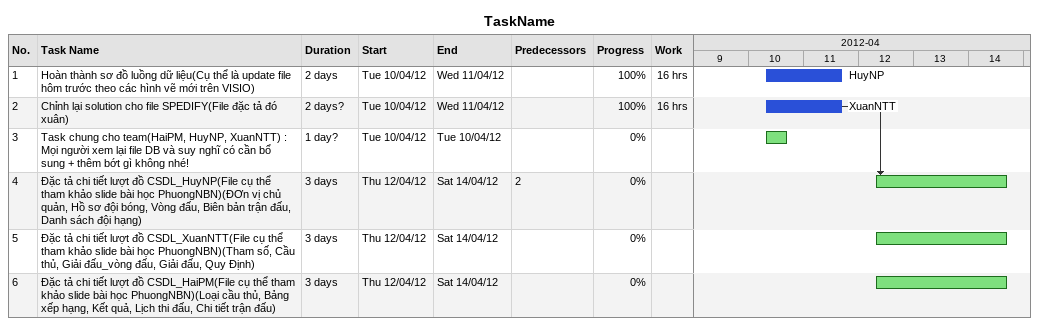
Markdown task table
TaskName

| ID | Task | Duration | Start | Finish | Predecessors | Resources | % complete | Work (h) |
|---|---|---|---|---|---|---|---|---|
| 1 | Hoàn thành sơ đồ luồng dữ liệu(Cụ thể là update file hôm trước theo các hình vẽ mới trên VISIO) | 2d | 2012-04-10 | 2012-04-11 |  | HuyNP | 100 | 16 |
| 2 | Chỉnh lại solution cho file SPEDIFY(File đặc tả đó xuân) | 2d? | 2012-04-10 | 2012-04-11 |  | XuanNTT | 100 | 16 |
| 3 | Task chung cho team(HaiPM, HuyNP, XuanNTT) : Mọi người xem lại file DB và suy nghĩ có cần bổ sung + thêm bớt gì không nhé! | 1d? | 2012-04-10 | 2012-04-10 |  |  | 0 |  |
| 4 | Đặc tả chi tiết lượt đồ CSDL_HuyNP(File cụ thể tham khảo slide bài học PhuongNBN)(ĐƠn vị chủ quản, Hồ sơ đội bóng, Vòng đấu, Biên bản trận đấu, Danh sách đội hạng) | 3d | 2012-04-12 | 2012-04-14 | 2 |  | 0 |  |
| 5 | Đặc tả chi tiết lượt đồ CSDL_XuanNTT(File cụ thể tham khảo slide bài học PhuongNBN)(Tham số, Cầu thủ, Giải đấu_vòng đấu, Giải đấu, Quy Định) | 3d | 2012-04-12 | 2012-04-14 |  |  | 0 |  |
| 6 | Đặc tả chi tiết lượt đồ CSDL_HaiPM(File cụ thể tham khảo slide bài học PhuongNBN)(Loại cầu thủ, Bảng xếp hạng, Kết quả, Lịch thi đấu, Chi tiết trận đấu) | 3d | 2012-04-12 | 2012-04-14 |  |  | 0 |  |
